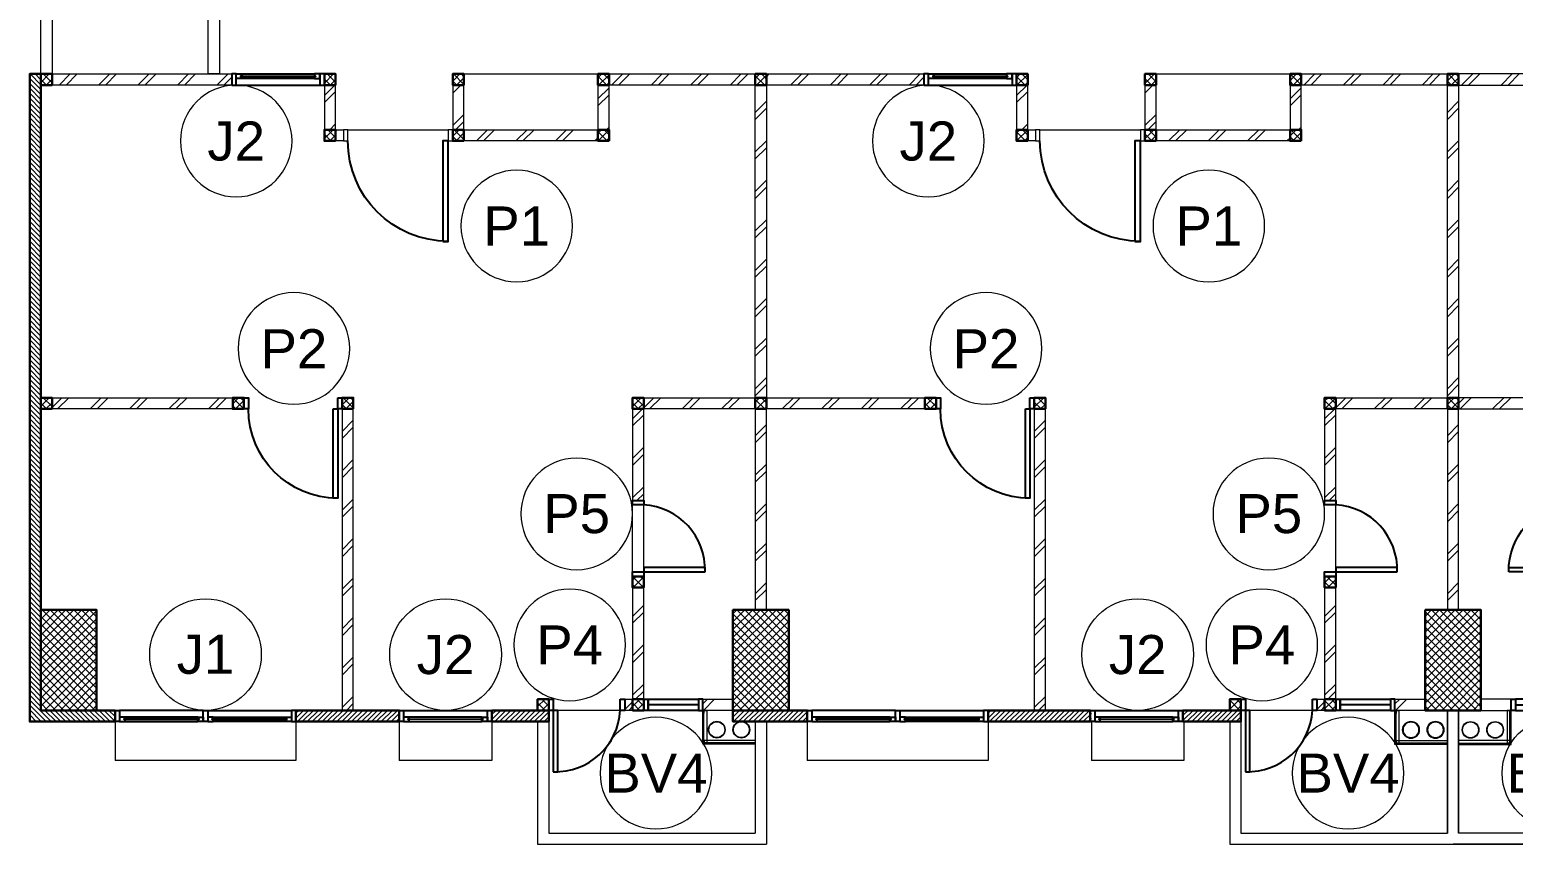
# Model space of a CAD drawing. Header units: millimetres. Extents: x -108 to 351, y -17 to 192.
# Drawn here: x 124.44 to 137.73, y 128.4 to 135.69 of the extents above; entities that cross this region are included whole.
import ezdxf
from ezdxf.enums import TextEntityAlignment as Align

# ---------------------------------------------------------------- set-up
doc = ezdxf.new("R2010")
doc.units = ezdxf.units.MM
for name, color, linetype, lineweight in [('ars', 11, 'Continuous', 0), ('KACA', 151, 'Continuous', 5), ('KOL', 1, 'Continuous', 30), ('KOLOM', 4, 'Continuous', 9), ('lan', 7, 'Continuous', 15), ('NOT', 7, 'Continuous', 20), ('tem', 5, 'Continuous', 20)]:
    doc.layers.add(name, color=color, linetype=linetype, lineweight=lineweight)
doc.layers.add('Kusen', color=30, linetype='Continuous')
doc.styles.add('S', font='simplex', dxfattribs={"width": 0.75})
doc.styles.get("Standard").update_dxf_attribs({"font": 'arial.ttf'})
pattern_1 = [(225, (-479.478732, 383.049584), (0.0220970869, -0.0220970869), [])]
pattern_2 = [(45, (6.2, 0.595), (-0.1767767, 0.1767767), []), (45, (6.2625, 0.595), (-0.1767767, 0.1767767), [])]
pattern_3 = [(45, (6.2, 0.59064), (-0.1767767, 0.1767767), []), (45, (6.2625, 0.59064), (-0.1767767, 0.1767767), [])]
pattern_4 = [(45, (6.2, 0.59064), (-0.1767767, 0.1767767), []), (45, (6.2625, 0.59064), (-0.1767767, 0.1767767), [])]
pattern_5 = [(225, (-485.678732, 383.049584), (0.0220970869, -0.0220970869), [])]
pattern_6 = [(45, (0, 0.595), (-0.1767767, 0.1767767), []), (45, (0.0625, 0.595), (-0.1767767, 0.1767767), [])]
pattern_7 = [(45, (-3e-06, 0.59064), (-0.1767767, 0.1767767), []), (45, (0.0625, 0.59064), (-0.1767767, 0.1767767), [])]

# ---------------------------------------------------------------- blocks, each defined once
blk = doc.blocks.new('K 10.10')
at = {"layer": 'ars'}
h = blk.add_hatch(dxfattribs=at)
h.set_pattern_fill('_USER', color=256, scale=0.05, angle=45, double=1, pattern_type=0)
h.set_pattern_definition([(45, (0, 0), (-0.035355339, 0.035355339), []), (135, (0, 0), (-0.035355339, -0.035355339), [])])
h.paths.add_polyline_path([(1560.538, 1380.407), (1560.638, 1380.407), (1560.638, 1380.507), (1560.538, 1380.507)])
at = {"layer": 'KOL'}
blk.add_lwpolyline([(1560.538, 1380.407), (1560.638, 1380.407), (1560.638, 1380.507), (1560.538, 1380.507)], close=True, dxfattribs=at)
blk = doc.blocks.new('T. J1')
at = {"layer": 'Kusen'}
for p, q in [((-0.019, 0), (-0.769, 0)), ((-0.719, 0.1), (-0.069, 0.1)), ((-0.069, 0.06), (-0.719, 0.06)), ((0.021, 0), (0.771, 0)), ((0.721, 0.1), (0.071, 0.1)), ((0.071, 0.06), (0.721, 0.06))]:
    blk.add_line(p, q, dxfattribs=at)
for points in [[(-0.809, 0), (-0.769, 0), (-0.769, 0.1), (-0.809, 0.1)], [(-0.019, 0), (0.021, 0), (0.021, 0.1), (-0.019, 0.1)], [(0.811, 0), (0.771, 0), (0.771, 0.1), (0.811, 0.1)]]:
    blk.add_lwpolyline(points, close=True, dxfattribs=at)
for points in [[(-0.719, 0.077), (-0.719, 0.06), (-0.769, 0.06), (-0.769, 0.1), (-0.719, 0.1), (-0.719, 0.082), (-0.729, 0.082), (-0.729, 0.077), (-0.719, 0.077)], [(-0.069, 0.077), (-0.069, 0.06), (-0.019, 0.06), (-0.019, 0.1), (-0.069, 0.1), (-0.069, 0.082), (-0.059, 0.082), (-0.059, 0.077), (-0.069, 0.077)], [(0.071, 0.077), (0.071, 0.06), (0.021, 0.06), (0.021, 0.1), (0.071, 0.1), (0.071, 0.082), (0.061, 0.082), (0.061, 0.077), (0.071, 0.077)], [(0.721, 0.077), (0.721, 0.06), (0.771, 0.06), (0.771, 0.1), (0.721, 0.1), (0.721, 0.082), (0.731, 0.082), (0.731, 0.077), (0.721, 0.077)]]:
    blk.add_lwpolyline(points, dxfattribs=at)
at = {"layer": 'Kusen', "color": 141}
for points in [[(-0.729, 0.077), (-0.059, 0.077), (-0.059, 0.082), (-0.729, 0.082)], [(0.731, 0.077), (0.061, 0.077), (0.061, 0.082), (0.731, 0.082)]]:
    blk.add_lwpolyline(points, close=True, dxfattribs=at)
blk = doc.blocks.new('T. J2')
at = {"layer": 'KACA', "color": 141}
blk.add_lwpolyline([(-0.379, 0.077), (0.291, 0.077), (0.291, 0.082), (-0.379, 0.082)], close=True, dxfattribs=at)
at = {"layer": 'Kusen'}
for p, q in [((-0.419, 0), (0.331, 0)), ((-0.369, 0.1), (0.281, 0.1)), ((0.281, 0.06), (-0.369, 0.06))]:
    blk.add_line(p, q, dxfattribs=at)
for points in [[(-0.459, 0), (-0.419, 0), (-0.419, 0.1), (-0.459, 0.1)], [(0.331, 0), (0.371, 0), (0.371, 0.1), (0.331, 0.1)]]:
    blk.add_lwpolyline(points, close=True, dxfattribs=at)
for points in [[(-0.369, 0.077), (-0.369, 0.06), (-0.419, 0.06), (-0.419, 0.1), (-0.369, 0.1), (-0.369, 0.082), (-0.379, 0.082), (-0.379, 0.077), (-0.369, 0.077)], [(0.281, 0.077), (0.281, 0.06), (0.331, 0.06), (0.331, 0.1), (0.281, 0.1), (0.281, 0.082), (0.291, 0.082), (0.291, 0.077), (0.281, 0.077)]]:
    blk.add_lwpolyline(points, dxfattribs=at)
blk = doc.blocks.new('P.80')
at = {"layer": 'Kusen'}
for points in [[(-69.809, -74.837), (-69.769, -74.837), (-69.769, -74.037), (-69.809, -74.037)], [(-70.609, -74.937), (-70.569, -74.937), (-70.569, -74.837), (-70.609, -74.837)], [(-69.769, -74.937), (-69.729, -74.937), (-69.729, -74.837), (-69.769, -74.837)]]:
    blk.add_lwpolyline(points, close=True, dxfattribs=at)
blk.add_arc((-69.769, -74.837), 0.8, 90, 180, dxfattribs=at)
blk = doc.blocks.new('P-90')
at = {"layer": 'Kusen'}
blk.add_lwpolyline([(374.691, -21.598), (374.741, -21.598), (374.741, -22.498), (374.691, -22.498)], close=True, dxfattribs=at)
at = {"layer": 'Kusen', "lineweight": 9}
for points in [[(373.801, -22.498), (373.841, -22.498), (373.841, -22.598), (373.801, -22.598)], [(374.741, -22.498), (374.781, -22.498), (374.781, -22.598), (374.741, -22.598)]]:
    blk.add_lwpolyline(points, close=True, dxfattribs=at)
at = {"layer": 'Kusen'}
blk.add_arc((374.741, -22.498), 0.9, 90, 180, dxfattribs=at)
blk = doc.blocks.new('P.60')
at = {"layer": 'Kusen'}
for points in [[(1472.835, 997.535), (1472.875, 997.535), (1472.875, 997.435), (1472.835, 997.435)], [(1472.875, 996.885), (1472.915, 996.885), (1472.915, 997.435), (1472.875, 997.435)], [(1473.475, 997.535), (1473.515, 997.535), (1473.515, 997.435), (1473.475, 997.435)]]:
    blk.add_lwpolyline(points, close=True, dxfattribs=at)
blk.add_arc((1472.895, 997.466), 0.581, 268.0266, 356.9943, dxfattribs=at)
blk = doc.blocks.new('BV')
at = {"layer": 'Kusen'}
for points in [[(-0.225, 0.1), (-0.265, 0.1), (-0.265, 0), (-0.225, 0)], [(-0.225, 0.1), (-0.265, 0.1), (-0.265, 0), (-0.225, 0)], [(0.225, 0.1), (-0.225, 0.1), (-0.225, 0), (0.225, 0)], [(0.225, 0.1), (0.265, 0.1), (0.265, 0), (0.225, 0)]]:
    blk.add_lwpolyline(points, close=True, dxfattribs=at)
at = {"layer": 'Kusen', "color": 141}
blk.add_lwpolyline([(0.225, 0.05), (-0.225, 0.05)], dxfattribs=at)
blk = doc.blocks.new("k2'")
at = {"layer": 'ars'}
h = blk.add_hatch(dxfattribs=at)
h.set_pattern_fill('_USER', color=256, scale=0.05, angle=45, double=1, pattern_type=0)
h.set_pattern_definition([(45, (0, -4.95), (-0.03535534, 0.03535534), []), (135, (0, -4.95), (-0.03535534, -0.03535534), [])])
h.paths.add_polyline_path([(-0.25, -0.45), (0.25, -0.45), (0.25, 0.45), (-0.25, 0.45)])
at = {"layer": 'KOL'}
blk.add_lwpolyline([(-0.25, -0.45), (0.25, -0.45), (0.25, 0.45), (-0.25, 0.45)], close=True, dxfattribs=at)
blk = doc.blocks.new('1-typikal-1a')
at = {"layer": 'ars'}
for points in [[(6.15, 0.455), (5.68, 0.455), (5.68, 0.15)], [(6.15, 0.445), (5.69, 0.445), (5.69, 0.15)], [(5.715, 0.445), (5.69, 0.445), (5.69, 0.419), (5.692, 0.419), (5.692, 0.443), (5.715, 0.443), (5.715, 0.445)], [(5.69, 0.419), (6.15, 0.419)], [(5.715, 0.152), (5.715, 0.443)], [(5.715, 0.15), (5.69, 0.15), (5.69, 0.179), (5.692, 0.179), (5.692, 0.152), (5.715, 0.152), (5.715, 0.15)]]:
    blk.add_lwpolyline(points, dxfattribs=at)
for centre, radius in [((5.823, 0.325), 0.075), ((6.043, 0.325), 0.075), ((5.823, 0.325), 0.071), ((6.043, 0.325), 0.071)]:
    blk.add_circle(centre, radius, dxfattribs=at)
at = {"layer": 'KOL'}
for points in [[(2.035, 0.15), (2.95, 0.15), (2.95, 0.25), (2.035, 0.25)], [(3.78, 0.15), (4.3, 0.15), (4.3, 0.25), (3.78, 0.25)]]:
    blk.add_lwpolyline(points, close=True, dxfattribs=at)
at = {"layer": 'lan'}
for p, q in [((4.2, 0.25), (4.2, 1.35)), ((4.2, 1.35), (6.2, 1.35)), ((4.3, 0.25), (4.3, 1.25)), ((4.3, 1.25), (6.15, 1.25)), ((6.15, 1.25), (6.15, 0.15)), ((4.94, 0.15), (4.38, 0.15)), ((5.15, -1.13), (5.15, -1.69)), ((2.5, -5.05), (3.4, -5.05)), ((3.544, -5.55), (4.744, -5.55))]:
    blk.add_line(p, q, dxfattribs=at)
at = {"layer": 'tem', "ltscale": 2}
blk.add_lwpolyline([(2.549, -2.55), (2.449, -2.55), (2.449, 0.15), (2.549, 0.15)], close=True, dxfattribs=at)
at = {"layer": 'tem'}
for points in [[(4.98, 0.05), (5.05, 0.05), (5.05, 0.15), (4.98, 0.15)], [(5.68, 0.05), (5.95, 0.05), (5.95, 0.15), (5.68, 0.15)], [(5.05, -0.95), (5.05, 0.05), (5.15, 0.05), (5.15, -0.95)], [(5.05, -2.55), (5.05, -1.73), (5.15, -1.73), (5.15, -2.55)], [(0.05, -2.65), (1.469, -2.65), (1.469, -2.55), (0.05, -2.55)], [(5.15, -2.65), (6.15, -2.65), (6.15, -2.55), (5.15, -2.55)], [(2.39, -5.05), (2.46, -5.05), (2.46, -4.95), (2.39, -4.95)], [(3.54, -5.05), (4.74, -5.05), (4.74, -4.95), (3.54, -4.95)], [(2.29, -5.45), (2.29, -5.05), (2.39, -5.05), (2.39, -5.45)], [(3.44, -5.45), (3.44, -5.05), (3.54, -5.05), (3.54, -5.45)], [(4.74, -5.45), (4.74, -5.05), (4.84, -5.05), (4.84, -5.45)], [(0.05, -5.55), (1.46, -5.55), (1.46, -5.45), (0.05, -5.45)], [(4.84, -5.55), (6.15, -5.55), (6.15, -5.45), (4.84, -5.45)]]:
    blk.add_lwpolyline(points, close=True, dxfattribs=at)
blk.add_blockref('BV', (5.415, 0.05))
at = {"layer": 'KOLOM', "extrusion": (0, 0, -1), "xscale": -1, "zscale": -1, "rotation": 180}
for p in [(-1564.838, 1380.557), (-1565.688, 1380.557), (-1565.688, 1379.457), (-1562.107, 1377.857), (-1563.087, 1377.857), (-1565.688, 1377.857), (-1562.928, 1375.456), (-1564.078, 1375.456), (-1565.378, 1375.456), (-1562.928, 1374.957), (-1564.078, 1374.957), (-1565.378, 1374.957)]:
    blk.add_blockref('K 10.10', p, dxfattribs=at)
at = {"layer": 'Kusen', "xscale": -1}
for name, p, rotation in [('P.60', (-1468.535, 997.585), 180), ('P.60', (1002.585, 1471.785), 90), ('T. J2', (1.919, -5.45), 180)]:
    blk.add_blockref(name, p, dxfattribs=dict(at, rotation=rotation))
at = {"layer": 'Kusen'}
for name, p in [('T. J1', (1.224, 0.15)), ('T. J2', (3.409, 0.15)), ('P.80', (72.178, 72.287)), ('P-90', (-371.341, 17.547))]:
    blk.add_blockref(name, p, dxfattribs=at)
blk = doc.blocks.new('3-typikal-1a')
at = {"layer": 'lan'}
blk.add_blockref('1-typikal-1a', (0, 0), dxfattribs=at)
blk = doc.blocks.new('LANTAI 3-15')
at = {"layer": 'ars'}
h = blk.add_hatch(dxfattribs=at)
h.set_pattern_fill('ANSI31', color=256, scale=0.25, angle=180, style=0)
h.set_pattern_definition([(135, (-0.35, 48.45), (0.02209709, 0.02209709), [])])
h.paths.add_polyline_path([(0.415, 42.65), (-0.25, 42.65), (-0.35, 42.65), (-0.35, 48.45), (-0.25, 48.45), (-0.25, 42.75), (0.415, 42.75)])
h = blk.add_hatch(dxfattribs=at)
h.set_pattern_fill('TEMBOK', color=256, scale=0.25)
h.set_pattern_definition([(45, (-3e-06, 0.59064), (-0.1767767, 0.1767767), []), (45, (0.0625, 0.59064), (-0.1767767, 0.1767767), [])])
h.paths.add_polyline_path([(-0.15, 48.45), (1.46, 48.45), (1.46, 48.35), (-0.15, 48.35)])
h = blk.add_hatch(dxfattribs=at)
h.set_pattern_fill('TEMBOK', color=256, scale=0.25)
h.set_pattern_definition([(45, (-4e-06, 0.59064), (-0.1767767, 0.1767767), []), (45, (0.0625, 0.59064), (-0.1767767, 0.1767767), [])])
h.paths.add_polyline_path([(4.84, 48.45), (6.15, 48.45), (6.15, 48.35), (4.84, 48.35)])
h = blk.add_hatch(dxfattribs=at)
h.set_pattern_fill('TEMBOK', color=256, scale=0.25)
h.set_pattern_definition(pattern_4)
h.paths.add_polyline_path([(6.25, 48.45), (7.66, 48.45), (7.66, 48.35), (6.25, 48.35)])
h = blk.add_hatch(dxfattribs=at)
h.set_pattern_fill('TEMBOK', color=256, scale=0.25)
h.set_pattern_definition(pattern_4)
h.paths.add_polyline_path([(11.04, 48.45), (12.35, 48.45), (12.35, 48.35), (11.04, 48.35)])
h = blk.add_hatch(dxfattribs=at)
h.set_pattern_fill('TEMBOK', color=256, scale=0.25)
h.set_pattern_definition(pattern_4)
h.paths.add_polyline_path([(13.76, 48.45), (12.45, 48.45), (12.45, 48.35), (13.76, 48.35)])
h = blk.add_hatch(dxfattribs=at)
h.set_pattern_fill('TEMBOK', color=256, scale=0.25)
h.set_pattern_definition([(45, (-0.00384, 0.59064), (-0.1767767, 0.1767767), []), (45, (0.05866, 0.59064), (-0.1767767, 0.1767767), [])])
h.paths.add_polyline_path([(2.29, 48.35), (2.29, 47.95), (2.39, 47.95), (2.39, 48.35)])
h = blk.add_hatch(dxfattribs=at)
h.set_pattern_fill('TEMBOK', color=256, scale=0.25)
h.set_pattern_definition(pattern_7)
h.paths.add_polyline_path([(3.44, 48.35), (3.44, 47.95), (3.54, 47.95), (3.54, 48.35)])
h = blk.add_hatch(dxfattribs=at)
h.set_pattern_fill('TEMBOK', color=256, scale=0.25)
h.set_pattern_definition(pattern_7)
h.paths.add_polyline_path([(4.74, 48.35), (4.74, 47.95), (4.84, 47.95), (4.84, 48.35)])
h = blk.add_hatch(dxfattribs=at)
h.set_pattern_fill('TEMBOK', color=256, scale=0.25)
h.set_pattern_definition([(45, (6.2, -1.105), (-0.1767767, 0.1767767), []), (45, (6.2625, -1.105), (-0.1767767, 0.1767767), [])])
h.paths.add_polyline_path([(6.25, 48.35), (6.15, 48.35), (6.15, 45.55), (6.25, 45.55)])
h = blk.add_hatch(dxfattribs=at)
h.set_pattern_fill('TEMBOK', color=256, scale=0.25)
h.set_pattern_definition([(45, (6.19616, 0.59064), (-0.1767767, 0.1767767), []), (45, (6.25866, 0.59064), (-0.1767767, 0.1767767), [])])
h.paths.add_polyline_path([(8.49, 48.35), (8.49, 47.95), (8.59, 47.95), (8.59, 48.35)])
h = blk.add_hatch(dxfattribs=at)
h.set_pattern_fill('TEMBOK', color=256, scale=0.25)
h.set_pattern_definition(pattern_3)
h.paths.add_polyline_path([(9.64, 48.35), (9.64, 47.95), (9.74, 47.95), (9.74, 48.35)])
h = blk.add_hatch(dxfattribs=at)
h.set_pattern_fill('TEMBOK', color=256, scale=0.25)
h.set_pattern_definition(pattern_3)
h.paths.add_polyline_path([(10.94, 48.35), (10.94, 47.95), (11.04, 47.95), (11.04, 48.35)])
h = blk.add_hatch(dxfattribs=at)
h.set_pattern_fill('TEMBOK', color=256, scale=0.25)
h.set_pattern_definition([(45, (12.4, -1.105), (-0.1767767, 0.1767767), []), (45, (12.4625, -1.105), (-0.1767767, 0.1767767), [])])
h.paths.add_polyline_path([(12.45, 48.35), (12.35, 48.35), (12.35, 45.55), (12.45, 45.55)])
h = blk.add_hatch(dxfattribs=at)
h.set_pattern_fill('TEMBOK', color=256, scale=0.25)
h.set_pattern_definition(pattern_7)
h.paths.add_polyline_path([(2.39, 47.95), (2.46, 47.95), (2.46, 47.85), (2.39, 47.85)])
h = blk.add_hatch(dxfattribs=at)
h.set_pattern_fill('TEMBOK', color=256, scale=0.25)
h.set_pattern_definition([(45, (-0.00384, 0.59064), (-0.1767767, 0.1767767), []), (45, (0.05866, 0.59064), (-0.1767767, 0.1767767), [])])
h.paths.add_polyline_path([(3.54, 47.95), (4.74, 47.95), (4.74, 47.85), (3.54, 47.85)])
h = blk.add_hatch(dxfattribs=at)
h.set_pattern_fill('TEMBOK', color=256, scale=0.25)
h.set_pattern_definition(pattern_3)
h.paths.add_polyline_path([(8.59, 47.95), (8.66, 47.95), (8.66, 47.85), (8.59, 47.85)])
h = blk.add_hatch(dxfattribs=at)
h.set_pattern_fill('TEMBOK', color=256, scale=0.25)
h.set_pattern_definition([(45, (6.19616, 0.59064), (-0.1767767, 0.1767767), []), (45, (6.25866, 0.59064), (-0.1767767, 0.1767767), [])])
h.paths.add_polyline_path([(9.74, 47.95), (10.94, 47.95), (10.94, 47.85), (9.74, 47.85)])
h = blk.add_hatch(dxfattribs=at)
h.set_pattern_fill('TEMBOK', color=256, scale=0.25)
h.set_pattern_definition(pattern_6)
h.paths.add_polyline_path([(-0.15, 45.55), (1.469, 45.55), (1.469, 45.45), (-0.15, 45.45)])
h = blk.add_hatch(dxfattribs=at)
h.set_pattern_fill('TEMBOK', color=256, scale=0.25)
h.set_pattern_definition(pattern_6)
h.paths.add_polyline_path([(5.15, 45.55), (6.15, 45.55), (6.15, 45.45), (5.15, 45.45)])
h = blk.add_hatch(dxfattribs=at)
h.set_pattern_fill('TEMBOK', color=256, scale=0.25)
h.set_pattern_definition(pattern_2)
h.paths.add_polyline_path([(6.25, 45.55), (7.669, 45.55), (7.669, 45.45), (6.25, 45.45)])
h = blk.add_hatch(dxfattribs=at)
h.set_pattern_fill('TEMBOK', color=256, scale=0.25)
h.set_pattern_definition(pattern_2)
h.paths.add_polyline_path([(11.35, 45.55), (12.35, 45.55), (12.35, 45.45), (11.35, 45.45)])
h = blk.add_hatch(dxfattribs=at)
h.set_pattern_fill('TEMBOK', color=256, scale=0.25)
h.set_pattern_definition(pattern_2)
h.paths.add_polyline_path([(13.45, 45.55), (12.45, 45.55), (12.45, 45.45), (13.45, 45.45)])
h = blk.add_hatch(dxfattribs=at)
h.set_pattern_fill('TEMBOK', color=256, scale=0.25)
h.set_pattern_definition([(45, (2.49865, 1.695), (-0.1767767, 0.1767767), []), (45, (2.56115, 1.695), (-0.1767767, 0.1767767), [])])
h.paths.add_polyline_path([(2.549, 45.45), (2.449, 45.45), (2.449, 42.75), (2.549, 42.75)])
h = blk.add_hatch(dxfattribs=at)
h.set_pattern_fill('TEMBOK', color=256, scale=0.25)
h.set_pattern_definition([(45, (-0.00016, 0.595), (-0.1767767, 0.1767767), []), (45, (0.06234, 0.595), (-0.1767767, 0.1767767), [])])
h.paths.add_polyline_path([(5.05, 45.45), (5.05, 44.63), (5.15, 44.63), (5.15, 45.45)])
h = blk.add_hatch(dxfattribs=at)
h.set_pattern_fill('TEMBOK', color=256, scale=0.25)
h.set_pattern_definition(pattern_2)
h.paths.add_polyline_path([(6.25, 45.45), (6.15, 45.45), (6.15, 43.65), (6.25, 43.65)])
h = blk.add_hatch(dxfattribs=at)
h.set_pattern_fill('TEMBOK', color=256, scale=0.25)
h.set_pattern_definition([(45, (6.2, 0.595), (-0.1767767, 0.1767767), []), (45, (6.2625, 0.595), (-0.1767767, 0.1767767), [])])
h.paths.add_polyline_path([(6.25, 45.45), (6.15, 45.45), (6.15, 43.85), (6.25, 43.85)])
h = blk.add_hatch(dxfattribs=at)
h.set_pattern_fill('TEMBOK', color=256, scale=0.25)
h.set_pattern_definition([(45, (8.69865, 1.695), (-0.1767767, 0.1767767), []), (45, (8.76115, 1.695), (-0.1767767, 0.1767767), [])])
h.paths.add_polyline_path([(8.749, 45.45), (8.649, 45.45), (8.649, 42.75), (8.749, 42.75)])
h = blk.add_hatch(dxfattribs=at)
h.set_pattern_fill('TEMBOK', color=256, scale=0.25)
h.set_pattern_definition([(45, (6.19984, 0.595), (-0.1767767, 0.1767767), []), (45, (6.26234, 0.595), (-0.1767767, 0.1767767), [])])
h.paths.add_polyline_path([(11.25, 45.45), (11.25, 44.63), (11.35, 44.63), (11.35, 45.45)])
h = blk.add_hatch(dxfattribs=at)
h.set_pattern_fill('TEMBOK', color=256, scale=0.25)
h.set_pattern_definition([(45, (12.4, 0.595), (-0.1767767, 0.1767767), []), (45, (12.4625, 0.595), (-0.1767767, 0.1767767), [])])
h.paths.add_polyline_path([(12.45, 45.45), (12.35, 45.45), (12.35, 43.65), (12.45, 43.65)])
h = blk.add_hatch(dxfattribs=at)
h.set_pattern_fill('TEMBOK', color=256, scale=0.25)
h.set_pattern_definition([(45, (-0.00016, 0.595), (-0.1767767, 0.1767767), []), (45, (0.06234, 0.595), (-0.1767767, 0.1767767), [])])
h.paths.add_polyline_path([(5.05, 43.85), (5.05, 42.85), (5.15, 42.85), (5.15, 43.85)])
h = blk.add_hatch(dxfattribs=at)
h.set_pattern_fill('TEMBOK', color=256, scale=0.25)
h.set_pattern_definition([(45, (6.19984, 0.595), (-0.1767767, 0.1767767), []), (45, (6.26234, 0.595), (-0.1767767, 0.1767767), [])])
h.paths.add_polyline_path([(11.25, 43.85), (11.25, 42.85), (11.35, 42.85), (11.35, 43.85)])
h = blk.add_hatch(dxfattribs=at)
h.set_pattern_fill('ANSI32', color=256, scale=0.25, angle=180, style=0, double=1)
h.set_pattern_definition([(225, (4.97673, 55.67464), (0.06629126, -0.06629126), []), (225, (4.93254, 55.67464), (0.06629126, -0.06629126), [])])
h.paths.add_polyline_path([(4.98, 42.85), (5.05, 42.85), (5.05, 42.75), (4.98, 42.75)])
h = blk.add_hatch(dxfattribs=at)
h.set_pattern_fill('TEMBOK', color=256, scale=0.25)
h.set_pattern_definition(pattern_6)
h.paths.add_polyline_path([(5.68, 42.85), (5.95, 42.85), (5.95, 42.75), (5.68, 42.75)])
h = blk.add_hatch(dxfattribs=at)
h.set_pattern_fill('ANSI32', color=256, scale=0.25, angle=180, style=0, double=1)
h.set_pattern_definition([(225, (11.17673, 55.67464), (0.06629126, -0.06629126), []), (225, (11.13254, 55.67464), (0.06629126, -0.06629126), [])])
h.paths.add_polyline_path([(11.18, 42.85), (11.25, 42.85), (11.25, 42.75), (11.18, 42.75)])
h = blk.add_hatch(dxfattribs=at)
h.set_pattern_fill('TEMBOK', color=256, scale=0.25)
h.set_pattern_definition(pattern_2)
h.paths.add_polyline_path([(11.88, 42.85), (12.15, 42.85), (12.15, 42.75), (11.88, 42.75)])
h = blk.add_hatch(dxfattribs=at)
h.set_pattern_fill('ANSI31', color=256, scale=0.25, angle=180, style=0)
h.set_pattern_definition(pattern_5)
h.paths.add_polyline_path([(2.035, 42.75), (2.96, 42.75), (2.96, 42.65), (2.035, 42.65)])
h = blk.add_hatch(dxfattribs=at)
h.set_pattern_fill('ANSI31', color=256, scale=0.25, angle=180, style=0)
h.set_pattern_definition(pattern_5)
h.paths.add_polyline_path([(3.79, 42.75), (4.3, 42.75), (4.3, 42.65), (3.79, 42.65)])
h = blk.add_hatch(dxfattribs=at)
h.set_pattern_fill('ANSI31', color=256, scale=0.25, angle=180, style=0)
h.set_pattern_definition([(225, (-483.363732, 383.049584), (0.0220970869, -0.0220970869), [])])
h.paths.add_polyline_path([(5.95, 42.75), (6.615, 42.75), (6.615, 42.65), (5.95, 42.65)])
h = blk.add_hatch(dxfattribs=at)
h.set_pattern_fill('ANSI31', color=256, scale=0.25, angle=180, style=0)
h.set_pattern_definition(pattern_1)
h.paths.add_polyline_path([(8.235, 42.75), (9.16, 42.75), (9.16, 42.65), (8.235, 42.65)])
h = blk.add_hatch(dxfattribs=at)
h.set_pattern_fill('ANSI31', color=256, scale=0.25, angle=180, style=0)
h.set_pattern_definition(pattern_1)
h.paths.add_polyline_path([(9.99, 42.75), (10.5, 42.75), (10.5, 42.65), (9.99, 42.65)])
for p, q in [((5.68, 42.447), (5.68, 42.75)), ((5.69, 42.458), (5.69, 42.75)), ((5.715, 42.75), (5.715, 42.459)), ((6.15, 42.447), (5.68, 42.447)), ((5.69, 42.483), (6.15, 42.483)), ((6.15, 42.458), (5.69, 42.458))]:
    blk.add_line(p, q, dxfattribs=at)
for points in [[(5.715, 42.75), (5.69, 42.75), (5.69, 42.725), (5.692, 42.725), (5.692, 42.749), (5.715, 42.749), (5.715, 42.75)], [(12.35, 42.445), (11.88, 42.445), (11.88, 42.75)], [(11.915, 42.75), (11.89, 42.75), (11.89, 42.721), (11.892, 42.721), (11.892, 42.748), (11.915, 42.748), (11.915, 42.75)], [(12.35, 42.455), (11.89, 42.455), (11.89, 42.75)], [(11.915, 42.748), (11.915, 42.457)], [(12.45, 42.445), (12.92, 42.445), (12.92, 42.75)], [(12.45, 42.455), (12.91, 42.455), (12.91, 42.75)], [(12.885, 42.75), (12.91, 42.75), (12.91, 42.721), (12.908, 42.721), (12.908, 42.748), (12.885, 42.748), (12.885, 42.75)], [(12.885, 42.748), (12.885, 42.457)], [(5.715, 42.458), (5.69, 42.458), (5.69, 42.483), (5.692, 42.483), (5.692, 42.459), (5.715, 42.459), (5.715, 42.458)], [(11.915, 42.455), (11.89, 42.455), (11.89, 42.481), (11.892, 42.481), (11.892, 42.457), (11.915, 42.457), (11.915, 42.455)], [(11.89, 42.481), (12.35, 42.481)], [(12.91, 42.481), (12.45, 42.481)], [(12.885, 42.455), (12.91, 42.455), (12.91, 42.481), (12.908, 42.481), (12.908, 42.457), (12.885, 42.457), (12.885, 42.455)]]:
    blk.add_lwpolyline(points, dxfattribs=at)
for centre, radius in [((5.805, 42.577), 0.075), ((5.805, 42.577), 0.071), ((6.025, 42.577), 0.075), ((6.025, 42.577), 0.071), ((12.023, 42.575), 0.075), ((12.023, 42.575), 0.071), ((12.243, 42.575), 0.075), ((12.243, 42.575), 0.071), ((12.557, 42.575), 0.075), ((12.557, 42.575), 0.071), ((12.777, 42.575), 0.075), ((12.777, 42.575), 0.071)]:
    blk.add_circle(centre, radius, dxfattribs=at)
at = {"layer": 'KOL'}
blk.add_lwpolyline([(0.415, 42.65), (-0.25, 42.65), (-0.35, 42.65), (-0.35, 48.45), (-0.25, 48.45), (-0.25, 42.75), (0.415, 42.75), (0.415, 42.65)], dxfattribs=at)
for points in [[(2.035, 42.75), (2.96, 42.75), (2.96, 42.65), (2.035, 42.65)], [(3.79, 42.75), (4.3, 42.75), (4.3, 42.65), (3.79, 42.65)], [(5.95, 42.75), (6.615, 42.75), (6.615, 42.65), (5.95, 42.65)]]:
    blk.add_lwpolyline(points, close=True, dxfattribs=at)
at = {"layer": 'lan'}
for p, q in [((3.544, 48.45), (4.744, 48.45)), ((2.5, 47.95), (3.4, 47.95)), ((5.05, 43.99), (5.05, 44.59)), ((5.15, 44.03), (5.15, 44.59)), ((4.94, 42.75), (4.38, 42.75)), ((12.35, 42.75), (12.35, 41.65)), ((12.45, 42.75), (12.45, 41.65)), ((0.415, 42.65), (0.415, 42.3)), ((2.035, 42.65), (2.035, 42.3)), ((2.96, 42.65), (2.96, 42.3)), ((3.79, 42.65), (3.79, 42.3)), ((4.2, 42.65), (4.2, 41.55)), ((4.3, 42.65), (4.3, 41.65)), ((6.15, 42.65), (6.15, 41.65)), ((6.25, 42.65), (6.25, 41.55)), ((6.615, 42.65), (6.615, 42.3)), ((8.235, 42.65), (8.235, 42.3)), ((9.16, 42.65), (9.16, 42.3)), ((9.99, 42.65), (9.99, 42.3)), ((10.4, 42.65), (10.4, 41.55)), ((10.5, 42.65), (10.5, 41.65)), ((2.035, 42.3), (0.415, 42.3)), ((3.79, 42.3), (2.96, 42.3)), ((8.235, 42.3), (6.615, 42.3)), ((9.99, 42.3), (9.16, 42.3)), ((4.3, 41.65), (6.15, 41.65)), ((10.5, 41.65), (12.35, 41.65)), ((14.3, 41.65), (12.45, 41.65)), ((4.2, 41.55), (6.25, 41.55)), ((10.4, 41.55), (14.4, 41.55))]:
    blk.add_line(p, q, dxfattribs=at)
for points in [[(-0.25, 50.45), (-0.15, 50.45), (-0.15, 48.45), (-0.25, 48.45)], [(1.25, 50.45), (1.35, 50.45), (1.35, 48.45), (1.25, 48.45)]]:
    blk.add_lwpolyline(points, close=True, dxfattribs=at)
at = {"layer": 'tem'}
for points in [[(-0.15, 48.45), (1.46, 48.45), (1.46, 48.35), (-0.15, 48.35)], [(4.84, 48.45), (6.15, 48.45), (6.15, 48.35), (4.84, 48.35)], [(2.29, 48.35), (2.29, 47.95), (2.39, 47.95), (2.39, 48.35)], [(3.44, 48.35), (3.44, 47.95), (3.54, 47.95), (3.54, 48.35)], [(4.74, 48.35), (4.74, 47.95), (4.84, 47.95), (4.84, 48.35)], [(2.39, 47.95), (2.46, 47.95), (2.46, 47.85), (2.39, 47.85)], [(3.54, 47.95), (4.74, 47.95), (4.74, 47.85), (3.54, 47.85)], [(-0.15, 45.55), (1.469, 45.55), (1.469, 45.45), (-0.15, 45.45)], [(5.15, 45.55), (6.15, 45.55), (6.15, 45.45), (5.15, 45.45)], [(5.05, 45.45), (5.05, 44.63), (5.15, 44.63), (5.15, 45.45)], [(6.25, 45.45), (6.15, 45.45), (6.15, 43.65), (6.25, 43.65)], [(12.45, 45.45), (12.35, 45.45), (12.35, 43.65), (12.45, 43.65)], [(5.05, 43.85), (5.05, 42.85), (5.15, 42.85), (5.15, 43.85)], [(4.98, 42.85), (5.05, 42.85), (5.05, 42.75), (4.98, 42.75)], [(5.68, 42.85), (5.95, 42.85), (5.95, 42.75), (5.68, 42.75)]]:
    blk.add_lwpolyline(points, close=True, dxfattribs=at)
at = {"layer": 'tem', "ltscale": 2}
for points in [[(6.15, 48.35), (6.25, 48.35), (6.25, 45.55), (6.15, 45.55)], [(12.35, 48.35), (12.45, 48.35), (12.45, 45.55), (12.35, 45.55)], [(2.549, 45.45), (2.449, 45.45), (2.449, 42.75), (2.549, 42.75)]]:
    blk.add_lwpolyline(points, close=True, dxfattribs=at)
at = {"xscale": -1, "rotation": 180}
blk.add_blockref('BV', (5.415, 42.85), dxfattribs=at)
at = {"layer": 'KOL', "xscale": -1, "rotation": 180}
for p in [(0, 43.2), (6.2, 43.2), (12.4, 43.2)]:
    blk.add_blockref("k2'", p, dxfattribs=at)
at = {"layer": 'KOLOM', "extrusion": (0, 0, -1), "zscale": -1}
for p in [(-1560.388, -1332.057), (-1562.928, -1332.057), (-1564.078, -1332.057), (-1565.378, -1332.057), (-1562.928, -1332.556), (-1564.078, -1332.556), (-1565.378, -1332.556), (-1560.388, -1334.957), (-1562.107, -1334.957), (-1563.087, -1334.957), (-1565.688, -1334.957), (-1565.688, -1336.557), (-1564.838, -1337.657), (-1565.688, -1337.657)]:
    blk.add_blockref('K 10.10', p, dxfattribs=at)
at = {"layer": 'KOLOM'}
for p in [(-1554.388, -1332.057), (-1548.188, -1332.057), (-1554.388, -1334.957), (-1548.188, -1334.957)]:
    blk.add_blockref('K 10.10', p, dxfattribs=at)
at = {"layer": 'Kusen'}
for name, p in [('T. J2', (1.919, 48.35)), ('P.60', (-1468.535, -954.685))]:
    blk.add_blockref(name, p, dxfattribs=at)
at = {"layer": 'Kusen', "xscale": -1, "rotation": 180}
for name, p in [('P-90', (-371.341, 25.353)), ('P.80', (72.178, -29.387)), ('T. J1', (1.224, 42.75)), ('T. J2', (3.419, 42.75))]:
    blk.add_blockref(name, p, dxfattribs=at)
at = {"layer": 'Kusen', "rotation": 90}
blk.add_blockref('P.60', (1002.585, -1428.885), dxfattribs=at)
at = {"layer": 'lan', "xscale": -1, "rotation": 180}
blk.add_blockref('3-typikal-1a', (6.2, 42.9), dxfattribs=at)
at = {"layer": 'lan', "rotation": 180}
blk.add_blockref('3-typikal-1a', (18.6, 42.9), dxfattribs=at)
blk = doc.blocks.new('NAV')
blk.add_circle((0, -0.4), 0.4)
at = {"style": 'S', "width": 0.75, "flags": 4}
blk.add_attdef('AV', text='', height=0.3, dxfattribs=at).set_placement((0, -0.4), align=Align.MIDDLE)

msp = doc.modelspace()

# ---------------------------------------------------------------- block references
at = {"layer": 'lan'}
msp.add_blockref('LANTAI 3-15', (124.79422, 86.84737), dxfattribs=at)
at = {"layer": 'NOT'}
ref = msp.add_blockref('NAV', (126.29422, 135.19737), dxfattribs=dict(at, xscale=-1.25, yscale=1.25, zscale=1.25))
ref.add_attrib('AV', 'J2', dxfattribs={"layer": '0', "height": 0.35, "flags": 4}).set_placement((126.29422, 134.69737), align=Align.MIDDLE)
ref = msp.add_blockref('NAV', (132.49422, 135.19737), dxfattribs=dict(at, xscale=-1.25, yscale=1.25, zscale=1.25))
ref.add_attrib('AV', 'J2', dxfattribs={"layer": '0', "height": 0.35, "flags": 4}).set_placement((132.49422, 134.69737), align=Align.MIDDLE)
ref = msp.add_blockref('NAV', (128.80678, 134.43592), dxfattribs=dict(at, xscale=-1.25, yscale=1.25, zscale=1.25))
ref.add_attrib('AV', 'P1', dxfattribs={"layer": '0', "height": 0.35, "flags": 4}).set_placement((128.80678, 133.93592), align=Align.MIDDLE)
ref = msp.add_blockref('NAV', (135.00678, 134.43592), dxfattribs=dict(at, xscale=-1.25, yscale=1.25, zscale=1.25))
ref.add_attrib('AV', 'P1', dxfattribs={"layer": '0', "height": 0.35, "flags": 4}).set_placement((135.00678, 133.93592), align=Align.MIDDLE)
ref = msp.add_blockref('NAV', (126.81115, 133.3391), dxfattribs=dict(at, xscale=-1.25, yscale=1.25, zscale=1.25))
ref.add_attrib('AV', 'P2', dxfattribs={"layer": '0', "height": 0.35, "flags": 4}).set_placement((126.81115, 132.8391), align=Align.MIDDLE)
ref = msp.add_blockref('NAV', (133.01115, 133.3391), dxfattribs=dict(at, xscale=-1.25, yscale=1.25, zscale=1.25))
ref.add_attrib('AV', 'P2', dxfattribs={"layer": '0', "height": 0.35, "flags": 4}).set_placement((133.01115, 132.8391), align=Align.MIDDLE)
ref = msp.add_blockref('NAV', (129.34422, 131.85737), dxfattribs=dict(at, xscale=-1.25, yscale=1.25, zscale=1.25))
ref.add_attrib('AV', 'P5', dxfattribs={"layer": '0', "height": 0.35, "flags": 4}).set_placement((129.34422, 131.35737), align=Align.MIDDLE)
ref = msp.add_blockref('NAV', (135.54422, 131.85737), dxfattribs=dict(at, xscale=-1.25, yscale=1.25, zscale=1.25))
ref.add_attrib('AV', 'P5', dxfattribs={"layer": '0', "height": 0.35, "flags": 4}).set_placement((135.54422, 131.35737), align=Align.MIDDLE)
ref = msp.add_blockref('NAV', (129.28148, 130.68324), dxfattribs=dict(at, xscale=-1.25, yscale=1.25, zscale=1.25))
ref.add_attrib('AV', 'P4', dxfattribs={"layer": '0', "height": 0.35, "flags": 4}).set_placement((129.28148, 130.18324), align=Align.MIDDLE)
ref = msp.add_blockref('NAV', (135.48148, 130.68324), dxfattribs=dict(at, xscale=-1.25, yscale=1.25, zscale=1.25))
ref.add_attrib('AV', 'P4', dxfattribs={"layer": '0', "height": 0.35, "flags": 4}).set_placement((135.48148, 130.18324), align=Align.MIDDLE)
ref = msp.add_blockref('NAV', (126.01922, 129.59737), dxfattribs=dict(at, xscale=1.25, yscale=1.25, zscale=1.25, rotation=180))
ref.add_attrib('AV', 'J1', dxfattribs={"layer": '0', "height": 0.35, "flags": 4}).set_placement((126.01922, 130.09737), align=Align.MIDDLE)
ref = msp.add_blockref('NAV', (128.16922, 129.59737), dxfattribs=dict(at, xscale=1.25, yscale=1.25, zscale=1.25, rotation=180))
ref.add_attrib('AV', 'J2', dxfattribs={"layer": '0', "height": 0.35, "flags": 4}).set_placement((128.16922, 130.09737), align=Align.MIDDLE)
ref = msp.add_blockref('NAV', (134.36922, 129.59737), dxfattribs=dict(at, xscale=1.25, yscale=1.25, zscale=1.25, rotation=180))
ref.add_attrib('AV', 'J2', dxfattribs={"layer": '0', "height": 0.35, "flags": 4}).set_placement((134.36922, 130.09737), align=Align.MIDDLE)
ref = msp.add_blockref('NAV', (130.05407, 129.53522), dxfattribs=dict(at, xscale=-1.25, yscale=1.25, zscale=1.25))
ref.add_attrib('AV', 'BV4', dxfattribs={"layer": '0', "height": 0.35, "flags": 4}).set_placement((130.05407, 129.03522), align=Align.MIDDLE)
ref = msp.add_blockref('NAV', (136.25407, 129.53522), dxfattribs=dict(at, xscale=-1.25, yscale=1.25, zscale=1.25))
ref.add_attrib('AV', 'BV4', dxfattribs={"layer": '0', "height": 0.35, "flags": 4}).set_placement((136.25407, 129.03522), align=Align.MIDDLE)
ref = msp.add_blockref('NAV', (138.13436, 129.53522), dxfattribs=dict(at, xscale=1.25, yscale=1.25, zscale=1.25))
ref.add_attrib('AV', 'BV4', dxfattribs={"layer": '0', "height": 0.35, "flags": 4}).set_placement((138.13436, 129.03522), align=Align.MIDDLE)

doc.saveas('drawing.dxf')
